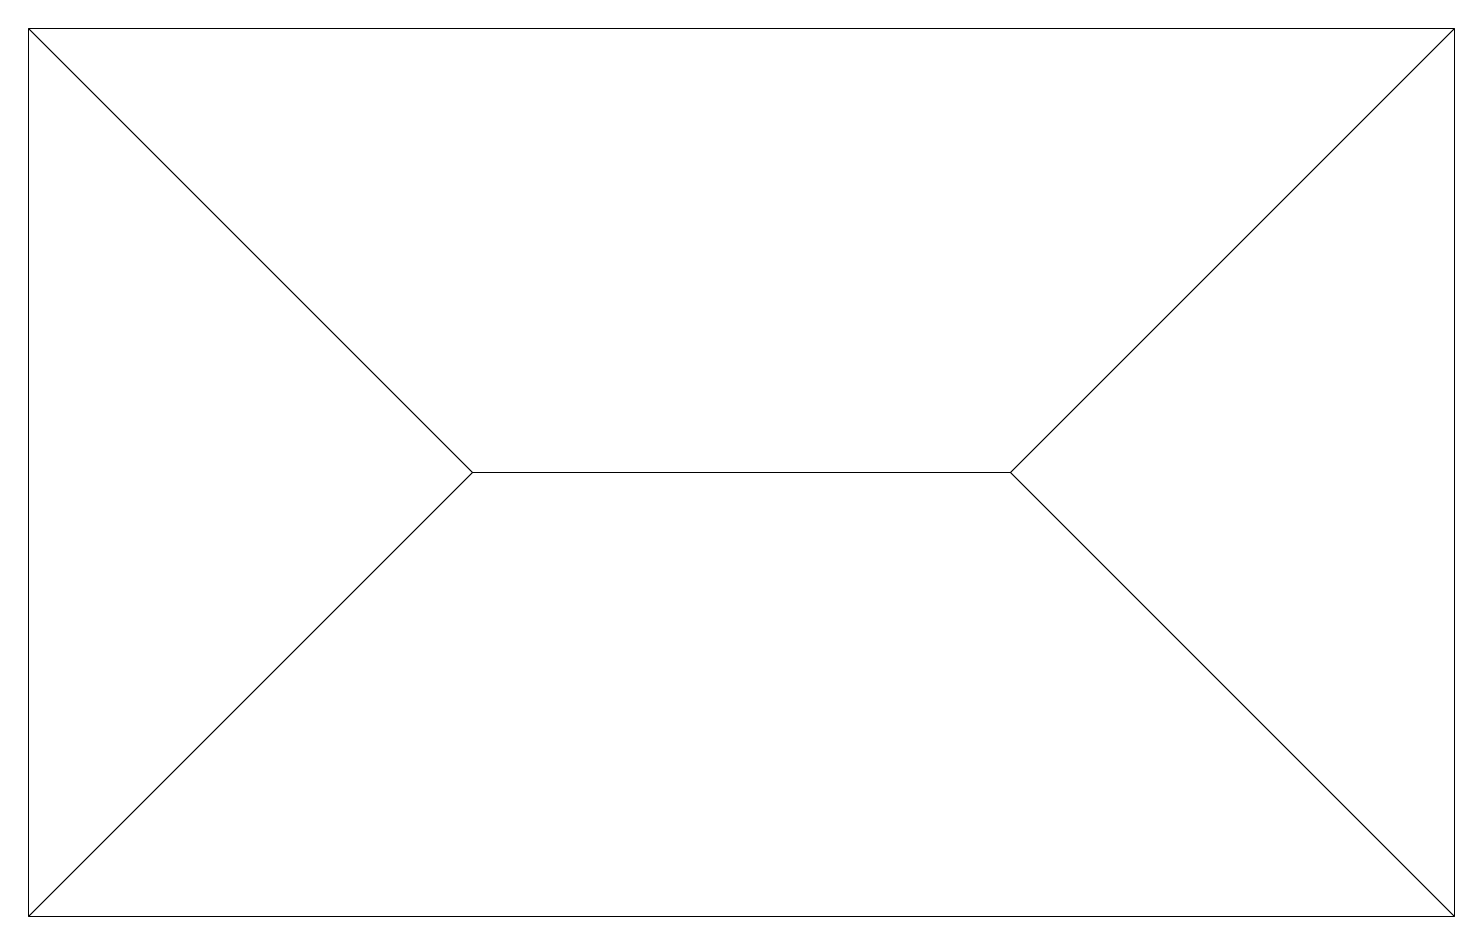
# Model space of a CAD drawing. Header units: millimetres. Extents: x -300 to 10300, y -300 to 6300.
import ezdxf

# ---------------------------------------------------------------- set-up
doc = ezdxf.new("R2010")
doc.units = ezdxf.units.MM
doc.header["$LTSCALE"] = 50
doc.layers.add('None', color=7, linetype='Continuous', lineweight=5)

# ---------------------------------------------------------------- blocks, each defined once
blk = doc.blocks.new('Group')
at = {"color": 255, "linetype": 'Continuous', "lineweight": 5, "transparency": 33554687}
blk.add_wipeout([(-300, 6300), (-300, -300), (3000, 3000)], dxfattribs=at).dxf.layer = 'None'
at = {"layer": 'None', "color": 7, "linetype": 'Continuous', "lineweight": 5, "transparency": 33554687, "flags": 128}
blk.add_lwpolyline([(-300, 6300), (-300, -300), (3000, 3000)], close=True, dxfattribs=at)
blk = doc.blocks.new('Group-1')
at = {"color": 255, "linetype": 'Continuous', "lineweight": 5, "transparency": 33554687}
blk.add_wipeout([(-300, -300), (10300, -300), (7000, 3000), (3000, 3000)], dxfattribs=at).dxf.layer = 'None'
at = {"layer": 'None', "color": 7, "linetype": 'Continuous', "lineweight": 5, "transparency": 33554687, "flags": 128}
blk.add_lwpolyline([(-300, -300), (10300, -300), (7000, 3000), (3000, 3000)], close=True, dxfattribs=at)
blk = doc.blocks.new('Group-2')
at = {"color": 255, "linetype": 'Continuous', "lineweight": 5, "transparency": 33554687}
blk.add_wipeout([(10300, -300), (10300, 6300), (7000, 3000)], dxfattribs=at).dxf.layer = 'None'
at = {"layer": 'None', "color": 7, "linetype": 'Continuous', "lineweight": 5, "transparency": 33554687, "flags": 128}
blk.add_lwpolyline([(10300, -300), (10300, 6300), (7000, 3000)], close=True, dxfattribs=at)
blk = doc.blocks.new('Group-3')
at = {"color": 255, "linetype": 'Continuous', "lineweight": 5, "transparency": 33554687}
blk.add_wipeout([(10300, 6300), (-300, 6300), (3000, 3000), (7000, 3000)], dxfattribs=at).dxf.layer = 'None'
at = {"layer": 'None', "color": 7, "linetype": 'Continuous', "lineweight": 5, "transparency": 33554687, "flags": 128}
blk.add_lwpolyline([(10300, 6300), (-300, 6300), (3000, 3000), (7000, 3000)], close=True, dxfattribs=at)

msp = doc.modelspace()

# ---------------------------------------------------------------- wipeouts: each hides what was drawn before it
at = {"color": 255, "linetype": 'Continuous', "lineweight": 5, "transparency": 33554687}
msp.add_wipeout([(-300, -300), (3000, 3000), (-300, 6300)], dxfattribs=at).dxf.layer = 'None'

# ---------------------------------------------------------------- next in the draw order: linework, layer by layer
at = {"layer": 'None', "color": 7, "linetype": 'Continuous', "lineweight": 5, "transparency": 33554687, "flags": 128}
msp.add_lwpolyline([(-300, -300), (3000, 3000), (-300, 6300)], close=True, dxfattribs=at)

# ---------------------------------------------------------------- next in the draw order: block references
at = {"layer": 'None', "color": 7, "transparency": 33554687}
msp.add_blockref('Group', (0, 0), dxfattribs=at)

# ---------------------------------------------------------------- next in the draw order: wipeouts: each hides what was drawn before it
at = {"color": 255, "linetype": 'Continuous', "lineweight": 5, "transparency": 33554687}
msp.add_wipeout([(7000, 3000), (3000, 3000), (-300, -300), (10300, -300)], dxfattribs=at).dxf.layer = 'None'

# ---------------------------------------------------------------- next in the draw order: linework, layer by layer
at = {"layer": 'None', "color": 7, "linetype": 'Continuous', "lineweight": 5, "transparency": 33554687, "flags": 128}
msp.add_lwpolyline([(7000, 3000), (3000, 3000), (-300, -300), (10300, -300)], close=True, dxfattribs=at)

# ---------------------------------------------------------------- next in the draw order: block references
at = {"layer": 'None', "color": 7, "transparency": 33554687}
msp.add_blockref('Group-1', (0, 0), dxfattribs=at)

# ---------------------------------------------------------------- next in the draw order: wipeouts: each hides what was drawn before it
at = {"color": 255, "linetype": 'Continuous', "lineweight": 5, "transparency": 33554687}
msp.add_wipeout([(10300, 6300), (7000, 3000), (10300, -300)], dxfattribs=at).dxf.layer = 'None'

# ---------------------------------------------------------------- next in the draw order: linework, layer by layer
at = {"layer": 'None', "color": 7, "linetype": 'Continuous', "lineweight": 5, "transparency": 33554687, "flags": 128}
msp.add_lwpolyline([(10300, 6300), (7000, 3000), (10300, -300)], close=True, dxfattribs=at)

# ---------------------------------------------------------------- next in the draw order: block references
at = {"layer": 'None', "color": 7, "transparency": 33554687}
msp.add_blockref('Group-2', (0, 0), dxfattribs=at)

# ---------------------------------------------------------------- next in the draw order: wipeouts: each hides what was drawn before it
at = {"color": 255, "linetype": 'Continuous', "lineweight": 5, "transparency": 33554687}
msp.add_wipeout([(10300, 6300), (-300, 6300), (3000, 3000), (7000, 3000)], dxfattribs=at).dxf.layer = 'None'

# ---------------------------------------------------------------- next in the draw order: linework, layer by layer
at = {"layer": 'None', "color": 7, "linetype": 'Continuous', "lineweight": 5, "transparency": 33554687, "flags": 128}
msp.add_lwpolyline([(10300, 6300), (-300, 6300), (3000, 3000), (7000, 3000)], close=True, dxfattribs=at)

# ---------------------------------------------------------------- next in the draw order: block references
at = {"layer": 'None', "color": 7, "transparency": 33554687}
msp.add_blockref('Group-3', (0, 0), dxfattribs=at)

doc.saveas('drawing.dxf')
